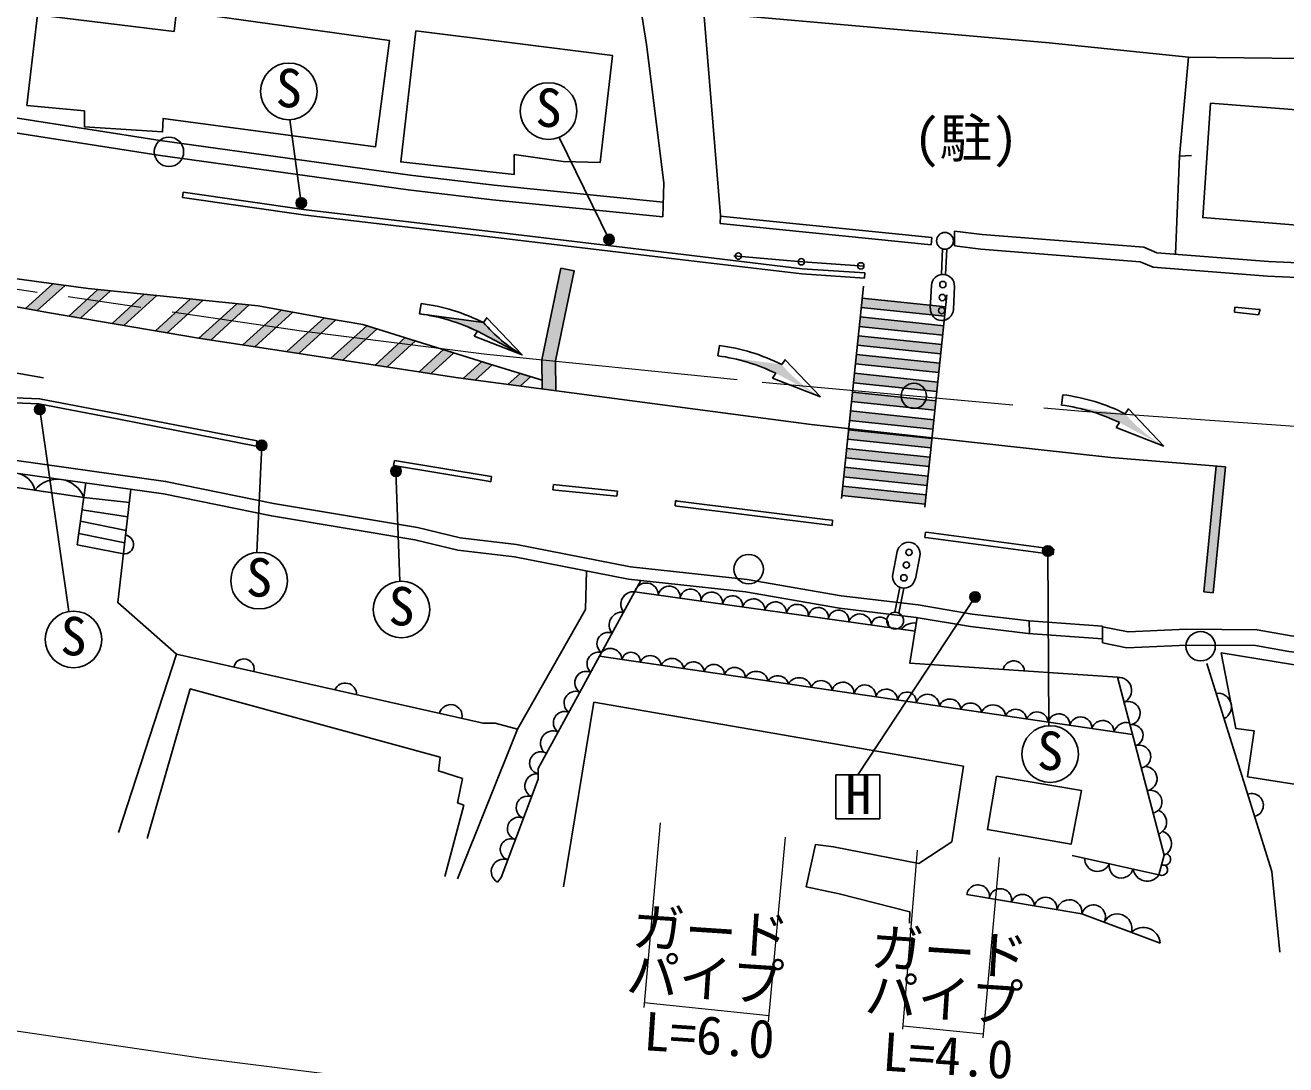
# Model space of a CAD drawing. Units: millimetres at full size, sheet at 1:1000; details may follow other scales. Extents: x 40000 to 680000, y 20000 to 380000.
# Drawn here: x 219718 to 279833, y 242865 to 292429 of the extents above; entities that cross this region are included whole.
import ezdxf
from ezdxf.enums import TextEntityAlignment as Align

# ---------------------------------------------------------------- set-up
doc = ezdxf.new("R2010")
doc.units = ezdxf.units.MM
doc.header["$LTSCALE"] = 1000
doc.linetypes.add('CHAIN', pattern=[18.5, 12, -1.5, 3.5, -1.5])
for name, color, linetype, lineweight in [('M-BGD', 7, 'Continuous', 25), ('M-BGD-EXST', 7, 'Continuous', 25), ('M-BMK', 2, 'CHAIN', 13), ('M-BMK-SRVR', 3, 'Continuous', 25), ('M-STR-HTXT', 7, 'Continuous', 13), ('M-STR-STRC', 7, 'Continuous', 25)]:
    doc.layers.add(name, color=color, linetype=linetype, lineweight=lineweight)
doc.layers.add('M-BMK-HTXT', color=7, linetype='Continuous')
doc.styles.add('ＭＳ ゴシック', font='')
doc.styles.get('ＭＳ ゴシック').set_extended_font_data('MS Gothic')

msp = doc.modelspace()

# ---------------------------------------------------------------- hatches: boundary and pattern name
at = {"layer": 'M-BGD-EXST'}
for points in [[(233132, 283953, 0.41421), (232882, 284203, 0.41421), (232632, 283953, 1)], [(247812, 282215, 0.41421), (247562, 282465, 0.41421), (247312, 282215, 1)], [(220664, 274112, 0.41421), (220414, 274362, 0.41421), (220164, 274112, 1)], [(231248, 272397, 0.41421), (230998, 272647, 0.41421), (230748, 272397, 1)], [(237649, 271167, 0.41421), (237399, 271417, 0.41421), (237149, 271167, 1)], [(268731, 267361, 0.41421), (268481, 267611, 0.41421), (268231, 267361, 1)], [(265266, 265172, 0.41421), (265016, 265422, 0.41421), (264766, 265172, 1)]]:
    msp.add_hatch(color=256, dxfattribs=at).paths.add_polyline_path(points)
at = {"layer": 'M-STR-STRC'}
for points in [[(245904, 280711), (245268, 280844), (244358, 276482), (244376, 275094), (245027, 275008), (245009, 276420)], [(221620, 280026), (221037, 280105), (219738, 278925), (220296, 278824)], [(223789, 279768), (223188, 279829), (221794, 278563), (222357, 278467)], [(225995, 279542), (225393, 279604), (223860, 278211), (224424, 278115)], [(228200, 279317), (227599, 279378), (225926, 277859), (226490, 277763)], [(230406, 279091), (229804, 279153), (227993, 277507), (228566, 277420)], [(259636, 279414), (259589, 278966), (263567, 278551), (263614, 278999)], [(232482, 278748), (231924, 278849), (230095, 277187), (230668, 277100)], [(234533, 278382), (234043, 278466), (233970, 278479), (232196, 276867), (232769, 276780)], [(241571, 278254, 0.08366), (243416, 276710), (241726, 278484), (243416, 276710), (241290, 277835), (241290, 277835, 0.08183), (238529, 278668)], [(259542, 278519), (259495, 278071), (263474, 277656), (263521, 278104)], [(236508, 277947), (236009, 278103), (234298, 276547), (234871, 276460)], [(238334, 277377), (237836, 277533), (236399, 276227), (236972, 276140)], [(259449, 277624), (259402, 277176), (263380, 276761), (263427, 277209)], [(240160, 276807), (239662, 276963), (238501, 275908), (239074, 275820)], [(257642, 274708), (255952, 276481), (257642, 274708), (255516, 275832), (255516, 275832, 0.08183), (252755, 276665), (255797, 276251, 0.08366)], [(259355, 276729), (259309, 276281), (263287, 275866), (263334, 276313)], [(241987, 276238), (241871, 276274), (241489, 276393), (240607, 275592), (241191, 275515)], [(243825, 275678), (243324, 275831), (242749, 275309), (243333, 275232)], [(259262, 275834), (259215, 275386), (263194, 274971), (263240, 275418)], [(259168, 274932), (259121, 274484), (263099, 274069), (263146, 274516)], [(274023, 272359), (272332, 274132), (274023, 272359), (271896, 273483), (271896, 273483, 0.08183), (269135, 274316), (272178, 273902, 0.08366)], [(259074, 274036), (259028, 273589), (263006, 273174), (263053, 273621)], [(258981, 273141), (258934, 272694), (262912, 272278), (262959, 272726)], [(258887, 272246), (258841, 271799), (262819, 271383), (262866, 271831)], [(258794, 271351), (258747, 270903), (262726, 270488), (262772, 270936)], [(276959, 271375), (276510, 271412), (275930, 265418), (276378, 265374)], [(258701, 270456), (258654, 270008), (262632, 269593), (262679, 270041)]]:
    msp.add_hatch(color=256, dxfattribs=at).paths.add_polyline_path(points)

# ---------------------------------------------------------------- linework, layer by layer
at = {"layer": 'M-BGD'}
for p, q in [((274760, 286190), (275334, 286210)), ((227257, 284468), (227221, 284221)), ((252867, 283333), (262959, 282301)), ((252860, 282982), (262923, 281953)), ((264030, 282610), (264035, 281904)), ((262959, 282301), (262923, 281953)), ((259755, 280618), (259739, 280369)), ((277405, 278991), (277380, 278742)), ((277380, 278742), (278531, 278624)), ((278531, 278624), (278613, 278873)), ((230783, 272606), (230735, 272361)), ((237330, 271683), (237289, 271436)), ((222193, 267654), (222606, 270606)), ((241960, 270914), (241927, 270666)), ((244911, 270525), (244879, 270278)), ((222510, 269919), (224684, 269666)), ((247962, 270219), (247937, 269970)), ((222426, 269317), (224606, 268998)), ((250721, 269509), (250722, 269762)), ((222350, 268780), (224530, 268342)), ((258212, 268825), (258199, 268575)), ((222269, 268195), (224461, 267754)), ((262651, 268259), (262619, 268011)), ((222193, 267654), (224400, 267229)), ((268778, 267443), (268745, 267195)), ((248785, 265419), (262154, 263547)), ((267600, 264029), (267610, 263427)), ((271097, 263779), (271086, 262983)), ((247108, 262351), (272529, 258612))]:
    msp.add_line(p, q, dxfattribs=at)
for points in [[(247813, 301144), (249340, 291510), (250166, 284912), (250132, 283293)], [(251063, 300763), (252073, 293040), (252868, 283355), (252860, 282982)], [(252073, 293040), (268556, 291584), (275192, 290907), (301738, 290595), (315099, 290922), (334928, 292441), (365507, 296914)], [(199238, 291012), (202407, 290720), (204888, 290193), (210762, 289305), (215786, 288546), (226158, 286932), (238070, 285282), (242081, 284798), (250147, 283995)], [(275192, 290907), (274760, 286190), (274572, 281508)], [(199261, 290307), (202302, 290027), (204763, 289504), (210657, 288613), (215680, 287854), (226056, 286240), (237980, 284588), (242005, 284102), (250132, 283293)], [(227257, 284468), (233113, 283620), (242047, 282573), (251109, 281494), (256774, 280818), (259755, 280618)], [(227221, 284221), (233081, 283372), (242017, 282325), (251079, 281246), (256751, 280569), (259739, 280369)], [(264030, 282610), (265356, 282450), (273057, 281843), (273683, 281579), (279009, 281157), (283292, 280976), (296056, 280204)], [(253513, 281441), (256578, 281161), (259721, 280945)], [(264035, 281904), (265286, 281753), (272889, 281154), (273515, 280890), (278966, 280458), (283256, 280277), (295994, 279507)], [(277405, 278991), (278546, 278874), (278613, 278873)], [(186273, 278569), (186448, 278524), (190981, 277451), (193169, 277292), (194732, 276935), (200779, 275727), (202263, 275701), (206784, 274931), (220371, 274375), (224177, 273645), (230735, 272361)], [(186286, 278824), (186508, 278767), (191019, 277699), (193206, 277540), (194785, 277179), (200806, 275977), (202286, 275950), (206810, 275180), (220400, 274624), (224224, 273891), (230783, 272606)], [(271098, 263779), (267600, 264029), (264880, 264356), (262300, 264789), (258634, 265228), (254145, 266003), (248587, 266611), (243151, 267670), (240458, 267990), (238422, 268489), (231566, 269627), (226409, 270680), (213314, 272512), (197411, 274756), (187042, 276253), (182452, 276777), (180711, 277277), (179998, 277237)], [(271089, 263178), (267543, 263432), (264795, 263762), (262214, 264195), (258547, 264634), (254062, 265409), (248496, 266017), (243058, 267077), (240351, 267398), (238301, 267901), (231457, 269037), (226307, 270089), (213230, 271917), (197327, 274162), (186965, 275658), (182334, 276187), (180644, 276672), (179775, 276623)], [(222510, 269919), (202096, 272941), (200623, 272965), (187004, 274968)], [(237289, 271436), (241799, 270683), (241927, 270666)], [(237330, 271683), (241836, 270930), (241960, 270914)], [(244911, 270525), (245039, 270509), (247962, 270219)], [(226929, 262440), (224129, 264904), (224759, 270305)], [(244879, 270278), (245010, 270260), (247937, 269970)], [(250721, 269509), (250803, 269495), (257834, 268621), (258199, 268575)], [(250722, 269762), (250839, 269743), (257865, 268869), (258212, 268825)], [(262651, 268259), (262804, 268239), (268778, 267443)], [(262619, 268011), (262772, 267991), (268745, 267195)], [(240331, 251725), (243198, 258861), (246430, 264566), (246483, 266410)], [(242243, 251565), (242414, 251799), (244176, 256489), (244176, 256988), (249077, 265954)], [(269639, 252847), (273786, 251929), (274037, 252858), (271815, 261338), (261898, 262020), (262261, 264187)], [(271097, 263745), (272312, 263505), (275101, 263628), (278462, 263601), (280087, 263315), (284432, 262775), (289540, 261864), (292543, 261418)], [(271086, 262983), (272255, 262752), (275115, 262877), (278394, 262851), (279976, 262573), (284320, 262033), (289419, 261123), (292416, 260678)], [(224162, 253940), (226929, 262440), (241556, 259148), (242130, 259148), (243198, 258861)], [(279555, 248230), (279167, 252083), (276067, 262004)], [(225535, 253656), (227590, 260783), (239504, 257528), (239425, 256874), (240564, 256508), (240328, 255357), (240629, 255239), (239726, 251847)], [(245381, 251357), (246835, 260152), (264461, 257101), (263915, 253497), (262327, 252464), (258266, 253263), (257412, 253370), (256959, 251357), (258533, 251021), (261907, 250157), (261891, 249614)], [(264619, 250978), (270112, 250066), (273839, 248667)]]:
    msp.add_lwpolyline(points, dxfattribs=at)
for points in [[(220308, 292921), (219797, 288606), (222542, 288341), (222542, 287585), (226272, 287339), (226291, 287982), (236429, 286635), (237092, 291694), (226938, 293116), (226824, 292132)], [(238347, 292159), (237629, 285915), (243030, 285308), (243043, 286260), (245367, 285930), (247135, 285888), (247729, 290982), (242947, 291594)], [(276239, 288716), (275871, 283260), (290327, 282087), (290619, 287596)], [(276753, 262511), (277455, 258898), (278318, 258790), (278012, 256596), (291185, 254528), (291922, 260029)], [(266031, 256622), (265602, 254083), (269596, 253381), (270088, 255949)]]:
    msp.add_lwpolyline(points, close=True, dxfattribs=at)
for centre, radius in [((226574, 286391), 700), ((253730, 281421), 150), ((256726, 281150), 150), ((259568, 280955), 150), ((254219, 266496), 700), ((275773, 262821), 700)]:
    msp.add_circle(centre, radius, dxfattribs=at)
for centre, radius, start, end in [((219158, 270038), 1043, 12.56748, 150.58941), ((221244, 269426), 1358, 21.28844, 141.86845), ((224437, 267675), 448, 265.27065, 81.43608), ((249337, 265261), 574, 0.01134, 164.0475), ((248726, 264817), 604, 84.47073, 218.20524), ((250428, 265156), 528, 355.48848, 168.57037), ((251444, 265052), 493, 351.32433, 172.73452), ((252449, 264876), 527, 355.20107, 168.85777), ((253447, 264747), 481, 354.28915, 169.76969), ((254448, 264530), 548, 1.93702, 162.12182), ((255498, 264417), 519, 358.74849, 165.31036), ((256536, 264286), 532, 357.04939, 167.00946), ((257542, 264185), 482, 352.87236, 171.18649), ((258506, 264050), 491, 352.8481, 171.21075), ((248174, 263837), 611, 82.70561, 219.97035), ((259518, 263800), 558, 3.8458, 160.21304), ((260484, 263805), 410, 348.58332, 175.47552), ((262098, 263190), 741, 80.74855, 142.88198), ((247511, 262953), 528, 68.37533, 234.30064), ((247626, 262166), 550, 2.97276, 160.29289), ((230147, 261722), 493, 346.59263, 168.03783), ((247066, 261985), 556, 75.77938, 226.89659), ((248607, 262090), 444, 356.94322, 166.32243), ((249529, 261850), 525, 7.50867, 155.75698), ((250558, 261674), 565, 8.94494, 154.32071), ((266855, 261610), 512, 3.75448, 168.37746), ((246470, 261082), 541, 66.56782, 236.10814), ((251585, 261572), 506, 5.24991, 158.01574), ((252564, 261449), 504, 2.99687, 160.26877), ((253552, 261289), 520, 4.2646, 159.00105), ((254577, 261036), 585, 13.20804, 150.05761), ((234984, 260528), 537, 357.69548, 156.93498), ((255598, 260872), 540, 16.58849, 146.67716), ((256629, 260724), 595, 13.84654, 149.41911), ((257682, 260670), 514, 5.73637, 157.52928), ((258709, 260571), 537, 359.43754, 163.82811), ((259757, 260454), 522, 355.67589, 167.58976), ((271855, 260712), 627, 295.69549, 93.66542), ((245967, 260119), 552, 68.59303, 234.08293), ((260783, 260240), 535, 2.32753, 160.93812), ((261762, 260185), 451, 352.9914, 170.27425), ((262749, 259964), 564, 0.43285, 162.8328), ((263804, 259780), 525, 4.24592, 159.01973), ((276605, 259939), 638, 296.56719, 98.13517), ((240007, 259486), 550, 348.40934, 166.22112), ((245443, 259172), 538, 68.17176, 234.50421), ((264802, 259587), 527, 9.31939, 153.94626), ((265872, 259413), 609, 8.55596, 154.70968), ((266954, 259286), 527, 7.6094, 155.65625), ((272327, 259624), 560, 278.48675, 110.87416), ((267972, 259151), 536, 5.71322, 157.55243), ((269013, 259074), 525, 357.6709, 165.59475), ((270052, 258919), 531, 357.79167, 165.47397), ((271100, 258737), 542, 0.65697, 162.60868), ((272236, 258564), 620, 76.13308, 163.23596), ((244888, 258191), 595, 65.90306, 226.26826), ((272516, 258570), 512, 287.31052, 102.05038), ((272839, 257556), 553, 281.34099, 108.01992), ((244306, 257255), 533, 59.78091, 255.89942), ((244123, 256164), 577, 84.73541, 242.96443), ((273112, 256505), 584, 281.78714, 87.73767), ((243684, 255131), 549, 71.2116, 247.60946), ((273377, 255401), 552, 283.98865, 105.37226), ((278210, 255241), 555, 284.33951, 110.36284), ((273540, 254434), 607, 292.38732, 69.03598), ((243259, 254123), 545, 66.63849, 252.18257), ((273768, 253411), 615, 295.88312, 71.85334), ((242890, 253128), 517, 66.99979, 251.82127), ((242537, 252078), 591, 71.00277, 240.18278), ((270854, 252698), 613, 178.54656, 336.4692), ((274063, 252657), 281, 238.80003, 72.91585), ((271989, 252350), 583, 169.71623, 345.29954), ((273220, 252291), 673, 187.62878, 327.38698), ((273927, 252164), 268, 243.73769, 52.58553), ((265156, 250899), 542, 349.54446, 171.59152), ((266222, 250723), 538, 349.47057, 171.66541), ((267278, 250425), 563, 1.89711, 159.23887), ((268373, 250301), 552, 356.1202, 165.01578), ((269512, 250128), 604, 354.08959, 167.04639), ((270662, 249916), 570, 334.10043, 164.75342), ((271800, 249364), 694, 344.75224, 154.10161), ((273037, 248612), 804, 3.94059, 134.91326)]:
    msp.add_arc(centre, radius, start, end, dxfattribs=at)
at = {"layer": 'M-BGD-EXST'}
for p, q in [((232882, 283953), (232345, 287926)), ((247562, 282215), (245174, 287083)), ((220414, 274112), (221804, 264478)), ((230998, 272397), (230757, 267291)), ((237399, 271167), (237589, 265920)), ((268481, 267361), (268527, 259030)), ((259424, 256684), (265016, 265172)), ((260474, 256684), (258374, 256684)), ((258374, 256684), (258374, 254584)), ((260474, 254584), (260474, 256684)), ((258374, 254584), (260474, 254584))]:
    msp.add_line(p, q, dxfattribs=at)
for centre, radius in [((232290, 289275), 1350), ((244677, 288338), 1350), ((232882, 283953), 250), ((247562, 282215), 250), ((220414, 274112), 250), ((230998, 272397), 250), ((237399, 271167), 250), ((268481, 267361), 250), ((230871, 265946), 1350), ((237662, 264572), 1350), ((265016, 265172), 250), ((222021, 263146), 1350), ((268595, 257681), 1350)]:
    msp.add_circle(centre, radius, dxfattribs=at)
at = {"layer": 'M-BMK'}
msp.add_lwpolyline([(64341, 305091), (69170, 304707), (88415, 302446), (97651, 301089), (117578, 297477), (135740, 294270), (155860, 290569), (181439, 285995), (190069, 284377), (208416, 281447), (232897, 277857), (241733, 276749), (254858, 275415), (270143, 274024), (284826, 272984), (301340, 272071), (324775, 271460), (350837, 271588), (367755, 271975), (393781, 273546), (424626, 276264)], dxfattribs=at)
at = {"layer": 'M-BMK-SRVR'}
msp.add_circle((262097, 274756), 600, dxfattribs=at)
at = {"layer": 'M-STR-HTXT'}
for p, q in [((249995, 254401), (249214, 245591)), ((255164, 244915), (255971, 253714)), ((261574, 244564), (262273, 253097)), ((266159, 252746), (265392, 244156)), ((249235, 245830), (255191, 245218)), ((265407, 244319), (261585, 244702))]:
    msp.add_line(p, q, dxfattribs=at)
msp.add_lwpolyline([(61300, 270222), (65742, 269869), (83827, 267744), (91985, 266545), (111414, 263024), (129530, 259825), (149614, 256131), (175133, 251568), (184083, 249889), (203117, 246849), (228181, 243174), (237785, 241970), (251502, 240576), (267320, 239136), (282623, 238052), (299917, 237096), (305342, 236955)], dxfattribs=at)
at = {"layer": 'M-STR-STRC'}
for p, q in [((263407, 280553), (263463, 281764)), ((263607, 280544), (263662, 281755)), ((221037, 280105), (219738, 278925)), ((221620, 280026), (220296, 278824)), ((223188, 279829), (221794, 278563)), ((223789, 279768), (222357, 278467)), ((225393, 279604), (223860, 278211)), ((225995, 279542), (224424, 278115)), ((259696, 279992), (258639, 269871)), ((263674, 279576), (262618, 269456)), ((262882, 278925), (262933, 280024)), ((264031, 279974), (263981, 278875)), ((227599, 279378), (225926, 277859)), ((228200, 279317), (226490, 277763)), ((229804, 279153), (227993, 277507)), ((230406, 279091), (228566, 277420)), ((238529, 278668), (238594, 279164)), ((259589, 278966), (263567, 278551)), ((259636, 279414), (263614, 278999)), ((231924, 278849), (230095, 277187)), ((232482, 278748), (230668, 277100)), ((233970, 278479), (232196, 276867)), ((234533, 278382), (232769, 276780)), ((259542, 278519), (263521, 278104)), ((236009, 278103), (234298, 276547)), ((236508, 277947), (234871, 276460)), ((241290, 277835), (241135, 277604)), ((259495, 278071), (263474, 277656)), ((237836, 277533), (236399, 276227)), ((238334, 277377), (236972, 276140)), ((243416, 276710), (241136, 277604)), ((252755, 276665), (252820, 277161)), ((259402, 277176), (263380, 276761)), ((259449, 277624), (263427, 277209)), ((239662, 276963), (238501, 275908)), ((240160, 276807), (239074, 275820)), ((259355, 276729), (263334, 276313)), ((241489, 276393), (240607, 275592)), ((241987, 276238), (241191, 275515)), ((259309, 276281), (263287, 275866)), ((243324, 275831), (242749, 275309)), ((243825, 275678), (243333, 275232)), ((255516, 275832), (255361, 275602)), ((257642, 274708), (255362, 275602)), ((259215, 275386), (263194, 274971)), ((259262, 275834), (263240, 275418)), ((259168, 274938), (263147, 274523)), ((269135, 274316), (269200, 274812)), ((259121, 274484), (263099, 274069)), ((259028, 273589), (263006, 273174)), ((259074, 274036), (263053, 273621)), ((258981, 273141), (262959, 272726)), ((271896, 273483), (271742, 273253)), ((274023, 272359), (271742, 273252)), ((258934, 272694), (262912, 272278)), ((258841, 271799), (262819, 271383)), ((258887, 272246), (262866, 271831)), ((258794, 271351), (262772, 270936)), ((275930, 265418), (276511, 271419)), ((276378, 265374), (276959, 271375)), ((258747, 270903), (262726, 270488)), ((258654, 270008), (262632, 269593)), ((258701, 270456), (262679, 270041)), ((261088, 266255), (261304, 267334)), ((262383, 267118), (262167, 266039)), ((261421, 265627), (261184, 264438)), ((261618, 265588), (261380, 264399)), ((275930, 265418), (276378, 265374))]:
    msp.add_line(p, q, dxfattribs=at)
for points in [[(276959, 271375), (271496, 271818), (257201, 273399), (240365, 275624), (227981, 277509), (220874, 278720), (211992, 280324), (203713, 281866), (193611, 283811), (222727, 279876), (230826, 279048), (234043, 278466), (235813, 278164), (241871, 276274), (244371, 275512)], [(220592, 275619), (201439, 278984), (191015, 280897)], [(244376, 275094), (244358, 276482), (245268, 280844), (245904, 280711), (245009, 276420), (245027, 275008)], [(243416, 276710), (241726, 278484), (241571, 278254)], [(257642, 274708), (255952, 276481), (255797, 276251)], [(274023, 272359), (272332, 274132), (272178, 273902)]]:
    msp.add_lwpolyline(points, dxfattribs=at)
msp.add_lwpolyline([(241571, 278254, 0.08366), (243416, 276710), (241726, 278484), (243416, 276710), (241290, 277835), (241290, 277835, 0.08183), (238529, 278668)], format="xyb", close=True, dxfattribs=at)
for centre, radius in [((263580, 282147), 400), ((263479, 280065), 150), ((263451, 279445), 150), ((263422, 278826), 150), ((261864, 267297), 150), ((261742, 266689), 150), ((261620, 266082), 150), ((261206, 264039), 400)]:
    msp.add_circle(centre, radius, dxfattribs=at)
for centre, radius, start, end in [((263482, 279999), 550, 87.37808, 177.37808), ((263482, 279999), 550, 357.37808, 87.37808), ((237382, 269873), 9369, 63.44109, 82.56977), ((237382, 269873), 8869, 63.8567, 82.56977), ((263432, 278900), 550, 177.37808, 267.37808), ((263432, 278900), 550, 267.37808, 357.37808), ((251608, 267871), 9369, 63.44109, 82.56977), ((251608, 267871), 8869, 63.8567, 82.56977), ((267989, 265522), 9369, 63.44109, 82.56977), ((267989, 265522), 8869, 63.8567, 82.56977), ((261843, 267226), 550, 78.68332, 168.68332), ((261843, 267226), 550, 348.68332, 78.68332), ((261627, 266147), 550, 168.68332, 258.68332), ((261627, 266147), 550, 258.68332, 348.68332)]:
    msp.add_arc(centre, radius, start, end, dxfattribs=at)

# ---------------------------------------------------------------- texts
at = {"layer": 'M-BGD-EXST', "style": 'ＭＳ ゴシック'}
for p in [(231635, 287982), (244022, 287046), (230216, 264654), (237007, 263279), (221365, 261853), (267940, 256389)]:
    msp.add_text('S', height=1833, rotation=358.508, dxfattribs=at).set_placement(p, align=Align.BOTTOM_LEFT)
msp.add_text('H', height=1833, dxfattribs=at).set_placement((258827, 254276), align=Align.BOTTOM_LEFT)
at = {"layer": 'M-BMK-HTXT', "style": 'ＭＳ ゴシック'}
msp.add_text('(駐)', height=1833, dxfattribs=at).set_placement((262081, 285581), align=Align.BOTTOM_LEFT)
at = {"layer": 'M-STR-HTXT', "style": 'ＭＳ ゴシック'}
for s, p in [('ガード', (248574, 248009)), ('ガード', (259958, 247035)), ('パイプ', (248302, 245775)), ('パイプ', (259686, 244801)), ('L=6.0', (249134, 243018)), ('L=4.0', (260518, 242045))]:
    msp.add_text(s, height=1833, rotation=356.242, dxfattribs=at).set_placement(p, align=Align.BOTTOM_LEFT)

doc.saveas('drawing.dxf')
